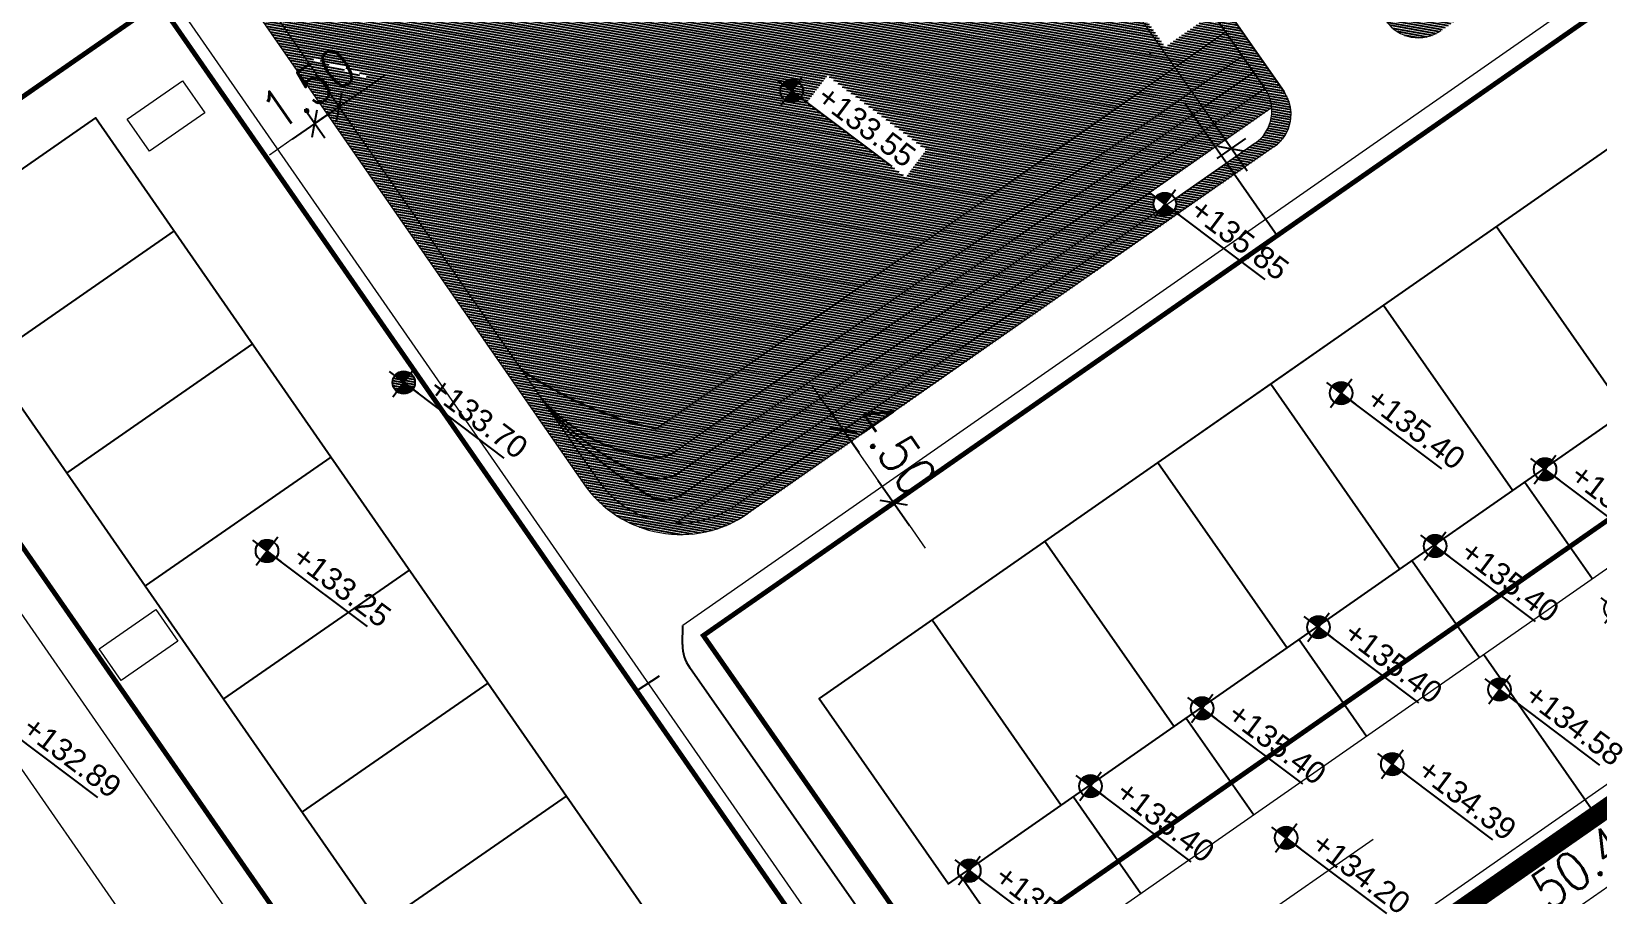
# Model space of a CAD drawing. Header units: inches. Extents: x 2 to 806, y 2 to 666.
# Drawn here: x 310.8 to 390.5, y 149.5 to 193.5 of the extents above; entities that cross this region are included whole.
import ezdxf
from ezdxf.enums import TextEntityAlignment as Align

# ---------------------------------------------------------------- set-up
doc = ezdxf.new("R2010")
doc.units = ezdxf.units.IN
doc.header["$MEASUREMENT"] = 0
for name, pattern in [('( Hidden )', [0.375, 0.25, -0.125]), ('ACAD_ISO04W100', [30, 24, -3, 0, -3]), ('DASHED', [0.75, 0.5, -0.25]), ('DASHED2', [0.375, 0.25, -0.125])]:
    doc.linetypes.add(name, pattern=pattern)
for name, color, linetype in [('.', 7, 'Continuous'), ('ASPHALT', 4, 'Continuous'), ('City_road', 170, 'Continuous'), ('CL', 1, 'ACAD_ISO04W100'), ('comments', 1, 'Continuous'), ('Dimensions', 7, 'Continuous'), ('ELV2', 4, 'Continuous'), ('furniture', 8, 'Continuous'), ('pathway levels', 250, 'Continuous'), ('PAVEMENT', 2, 'Continuous'), ('sec line', 252, 'ACAD_ISO04W100'), ('set pack', 253, 'DASHED2'), ('V-NODE-TEXT', 11, 'Continuous'), ('Water Surface Level', 10, 'Continuous')]:
    doc.layers.add(name, color=color, linetype=linetype)
doc.styles.add('AUC-2-5', font='romans.shx', dxfattribs={"width": 0.85})
doc.styles.add('SDC-TEXT', font='arial.ttf')
doc.linetypes.add('FENCELINE2', pattern='A,0.25,-0.1,[132,ltypeshp.shx,S=0.1,R=0,X=-0.1,Y=0],-0.1,1', length=1.45)
doc.dimstyles.new('AUC-750-N mtr', dxfattribs={"dimscale": 0.5625, "dimtxt": 3.5, "dimasz": 2.5, "dimexe": 2.5, "dimexo": 2, "dimgap": 1.2, "dimtad": 1, "dimzin": 1, "dimdsep": 46, "dimtxsty": 'AUC-2-5', "dimblk": 'AUC-DIMTICK', "dimcen": 1, "dimse1": 1, "dimse2": 1, "dimclrd": 1, "dimclre": 1, "dimclrt": 2, "dimadec": 0, "dimazin": 0, "dimtfac": 1, "dimtix": 1, "dimtmove": 2, "dimatfit": 3, "dimfxl": 1, "dimlwd": 0, "dimlwe": -1, "dimarcsym": 0})
pattern_1 = [(349.850078208, (-1019091.39202, 51543.46572), (0.022028057086, 0.123043751166), [])]

# ---------------------------------------------------------------- blocks, each defined once
blk = doc.blocks.new('AUC-DIMTICK')
at = {"color": 1}
for p, q in [((0, 0.63), (0, -0.63)), ((1, 0), (-1, 0)), ((-0.356, -0.356), (0.356, 0.356))]:
    blk.add_line(p, q, dxfattribs=at)
blk = doc.blocks.new('*D494')
at = {"layer": 'Defpoints', "color": 0, "linetype": 'ByBlock', "transparency": 16777216}
for p in [(359.762, 211.68), (375.051, 189.723), (371.892, 187.524)]:
    blk.add_point(p, dxfattribs=at)
at = {"layer": 'Dimensions', "color": 1, "linetype": 'ByBlock', "lineweight": 0, "transparency": 16777216}
blk.add_line((357.407, 208.326), (371.089, 188.678), dxfattribs=at)
at = {"layer": 'Dimensions', "color": 1, "linetype": 'ByBlock', "lineweight": 0, "transparency": 16777216, "xscale": 1.40625, "yscale": 1.40625, "zscale": 1.40625}
for p, rotation in [((356.603, 209.48), 124.8510630051646), ((371.892, 187.524), 304.8510630051646)]:
    blk.add_blockref('AUC-DIMTICK', p, dxfattribs=dict(at, rotation=rotation))
at = {"layer": 'Dimensions', "color": 2, "linetype": 'ByBlock', "transparency": 16777216, "insert": (365.61, 199.45), "char_height": 1.9688, "attachment_point": 5, "rotation": 304.85106, "style": 'AUC-2-5'}
blk.add_mtext('26.76', dxfattribs=at)
blk = doc.blocks.new('*D495')
at = {"layer": 'Defpoints', "color": 0, "linetype": 'ByBlock', "transparency": 16777216}
for p in [(352.144, 173.184), (352.145, 173.185), (354.718, 169.493)]:
    blk.add_point(p, dxfattribs=at)
at = {"layer": 'furniture', "color": 1, "linetype": 'ByBlock', "lineweight": 0, "transparency": 16777216}
for p, q in [((351.341, 174.339), (350.538, 175.493)), ((354.716, 169.492), (352.145, 173.185)), ((355.52, 168.338), (356.323, 167.184))]:
    blk.add_line(p, q, dxfattribs=at)
at = {"layer": 'furniture', "color": 1, "linetype": 'ByBlock', "lineweight": 0, "transparency": 16777216, "xscale": 1.40625, "yscale": 1.40625, "zscale": 1.40625}
for p, rotation in [((352.145, 173.185), 304.8500782090405), ((354.716, 169.492), 124.8500782090405)]:
    blk.add_blockref('AUC-DIMTICK', p, dxfattribs=dict(at, rotation=rotation))
at = {"layer": 'furniture', "color": 2, "linetype": 'ByBlock', "transparency": 16777216, "insert": (354.792, 172.287), "char_height": 1.9688, "attachment_point": 5, "rotation": 304.85008, "style": 'AUC-2-5'}
blk.add_mtext('4.50', dxfattribs=at)
blk = doc.blocks.new('*U263')
for points in [[(0, 1.02, 0.414214), (-1.02, 0), (0, 0)], [(0, -1.02, 0.414214), (1.02, 0), (0, 0)]]:
    blk.add_hatch(color=256).paths.add_polyline_path(points)
for p, q in [((0, -1.62), (0, 1.62)), ((1.62, 0), (-1.62, 0)), ((0, 0), (1.62, 0)), ((11.38, 0), (1.62, 0))]:
    blk.add_line(p, q)
blk.add_circle((0, 0), 1.02)
at = {"style": 'SDC-TEXT'}
blk.add_attdef('LEVEL', text='', height=2, dxfattribs=at).set_placement((2.24, 2.53), align=Align.TOP_LEFT)
blk.add_attdef('T.O.C.', (2.24, -2.56), '', height=2, dxfattribs=at)
blk = doc.blocks.new('*U259')
for points in [[(0, 1.02, 0.414214), (-1.02, 0), (0, 0)], [(0, -1.02, 0.414214), (1.02, 0), (0, 0)]]:
    blk.add_hatch(color=256).paths.add_polyline_path(points)
for p, q in [((0, -1.62), (0, 1.62)), ((1.62, 0), (-1.62, 0)), ((0, 0), (1.62, 0)), ((11.38, 0), (1.62, 0))]:
    blk.add_line(p, q)
blk.add_circle((0, 0), 1.02)
at = {"style": 'SDC-TEXT'}
blk.add_attdef('LEVEL', text='', height=2, dxfattribs=at).set_placement((2.24, 2.53), align=Align.TOP_LEFT)
blk.add_attdef('T.O.C.', (2.24, -2.56), '', height=2, dxfattribs=at)
blk = doc.blocks.new('*U261')
for points in [[(0, 1.02, 0.414214), (-1.02, 0), (0, 0)], [(0, -1.02, 0.414214), (1.02, 0), (0, 0)]]:
    blk.add_hatch(color=256).paths.add_polyline_path(points)
for p, q in [((0, -1.62), (0, 1.62)), ((1.62, 0), (-1.62, 0)), ((0, 0), (1.62, 0)), ((11.38, 0), (1.62, 0))]:
    blk.add_line(p, q)
blk.add_circle((0, 0), 1.02)
at = {"style": 'SDC-TEXT'}
blk.add_attdef('LEVEL', text='', height=2, dxfattribs=at).set_placement((2.24, 2.53), align=Align.TOP_LEFT)
blk.add_attdef('T.O.C.', (2.24, -2.56), '', height=2, dxfattribs=at)
blk = doc.blocks.new('*U105')
for points in [[(0, 1.02, 0.414214), (-1.02, 0), (0, 0)], [(0, -1.02, 0.414214), (1.02, 0), (0, 0)]]:
    blk.add_hatch(color=256).paths.add_polyline_path(points)
for p, q in [((0, -1.62), (0, 1.62)), ((1.62, 0), (-1.62, 0)), ((0, 0), (1.62, 0)), ((11.38, 0), (1.62, 0))]:
    blk.add_line(p, q)
blk.add_circle((0, 0), 1.02)
at = {"style": 'SDC-TEXT'}
blk.add_attdef('LEVEL', text='', height=2, dxfattribs=at).set_placement((2.24, 2.53), align=Align.TOP_LEFT)
blk.add_attdef('T.O.C.', (2.24, -2.56), '', height=2, dxfattribs=at)
blk = doc.blocks.new('*U207')
for points in [[(0, 1.02, 0.414214), (-1.02, 0), (0, 0)], [(0, -1.02, 0.414214), (1.02, 0), (0, 0)]]:
    blk.add_hatch(color=256).paths.add_polyline_path(points)
for p, q in [((0, -1.62), (0, 1.62)), ((1.62, 0), (-1.62, 0)), ((0, 0), (1.62, 0)), ((11.38, 0), (1.62, 0))]:
    blk.add_line(p, q)
blk.add_circle((0, 0), 1.02)
at = {"style": 'SDC-TEXT'}
blk.add_attdef('LEVEL', text='', height=2, dxfattribs=at).set_placement((2.24, 2.53), align=Align.TOP_LEFT)
blk.add_attdef('T.O.C.', (2.24, -2.56), '', height=2, dxfattribs=at)
blk = doc.blocks.new('*U208')
for points in [[(0, 1.02, 0.414214), (-1.02, 0), (0, 0)], [(0, -1.02, 0.414214), (1.02, 0), (0, 0)]]:
    blk.add_hatch(color=256).paths.add_polyline_path(points)
for p, q in [((0, -1.62), (0, 1.62)), ((1.62, 0), (-1.62, 0)), ((0, 0), (1.62, 0)), ((11.38, 0), (1.62, 0))]:
    blk.add_line(p, q)
blk.add_circle((0, 0), 1.02)
at = {"style": 'SDC-TEXT'}
blk.add_attdef('LEVEL', text='', height=2, dxfattribs=at).set_placement((2.24, 2.53), align=Align.TOP_LEFT)
blk.add_attdef('T.O.C.', (2.24, -2.56), '', height=2, dxfattribs=at)
blk = doc.blocks.new('*D489')
at = {"layer": 'Defpoints', "color": 0, "linetype": 'ByBlock', "transparency": 16777216}
for p in [(326.114, 190.185), (324.881, 189.33), (326.484, 189.651)]:
    blk.add_point(p, dxfattribs=at)
at = {"layer": 'furniture', "color": 1, "linetype": 'ByBlock', "lineweight": 0, "transparency": 16777216}
for p, q in [((327.64, 190.453), (328.795, 191.254)), ((325.252, 188.796), (326.484, 189.651)), ((324.096, 187.995), (322.941, 187.193))]:
    blk.add_line(p, q, dxfattribs=at)
at = {"layer": 'furniture', "color": 1, "linetype": 'ByBlock', "lineweight": 0, "transparency": 16777216, "xscale": 1.40625, "yscale": 1.40625, "zscale": 1.40625}
for p, rotation in [((326.484, 189.651), 214.7497497821138), ((325.252, 188.796), 34.74974978211375)]:
    blk.add_blockref('AUC-DIMTICK', p, dxfattribs=dict(at, rotation=rotation))
at = {"layer": 'furniture', "color": 2, "linetype": 'ByBlock', "transparency": 16777216, "insert": (324.922, 190.587), "char_height": 1.9688, "attachment_point": 5, "rotation": 34.74975, "style": 'AUC-2-5'}
blk.add_mtext('1.50', dxfattribs=at)
blk = doc.blocks.new('*U124')
for points in [[(0, 1.02, 0.414214), (-1.02, 0), (0, 0)], [(0, -1.02, 0.414214), (1.02, 0), (0, 0)]]:
    blk.add_hatch(color=256).paths.add_polyline_path(points)
for p, q in [((0, -1.62), (0, 1.62)), ((1.62, 0), (-1.62, 0)), ((0, 0), (1.62, 0)), ((11.38, 0), (1.62, 0))]:
    blk.add_line(p, q)
blk.add_circle((0, 0), 1.02)
at = {"style": 'SDC-TEXT'}
blk.add_attdef('LEVEL', text='', height=2, dxfattribs=at).set_placement((2.24, 2.53), align=Align.TOP_LEFT)
blk.add_attdef('T.O.C.', (2.24, -2.56), '', height=2, dxfattribs=at)
blk = doc.blocks.new('*U125')
for points in [[(0, 1.02, 0.414214), (-1.02, 0), (0, 0)], [(0, -1.02, 0.414214), (1.02, 0), (0, 0)]]:
    blk.add_hatch(color=256).paths.add_polyline_path(points)
for p, q in [((0, -1.62), (0, 1.62)), ((1.62, 0), (-1.62, 0)), ((0, 0), (1.62, 0)), ((11.38, 0), (1.62, 0))]:
    blk.add_line(p, q)
blk.add_circle((0, 0), 1.02)
at = {"style": 'SDC-TEXT'}
blk.add_attdef('LEVEL', text='', height=2, dxfattribs=at).set_placement((2.24, 2.53), align=Align.TOP_LEFT)
blk.add_attdef('T.O.C.', (2.24, -2.56), '', height=2, dxfattribs=at)
blk = doc.blocks.new('*U126')
for points in [[(0, 1.02, 0.414214), (-1.02, 0), (0, 0)], [(0, -1.02, 0.414214), (1.02, 0), (0, 0)]]:
    blk.add_hatch(color=256).paths.add_polyline_path(points)
for p, q in [((0, -1.62), (0, 1.62)), ((1.62, 0), (-1.62, 0)), ((0, 0), (1.62, 0)), ((11.38, 0), (1.62, 0))]:
    blk.add_line(p, q)
blk.add_circle((0, 0), 1.02)
at = {"style": 'SDC-TEXT'}
blk.add_attdef('LEVEL', text='', height=2, dxfattribs=at).set_placement((2.24, 2.53), align=Align.TOP_LEFT)
blk.add_attdef('T.O.C.', (2.24, -2.56), '', height=2, dxfattribs=at)
blk = doc.blocks.new('*U127')
for points in [[(0, 1.02, 0.414214), (-1.02, 0), (0, 0)], [(0, -1.02, 0.414214), (1.02, 0), (0, 0)]]:
    blk.add_hatch(color=256).paths.add_polyline_path(points)
for p, q in [((0, -1.62), (0, 1.62)), ((1.62, 0), (-1.62, 0)), ((0, 0), (1.62, 0)), ((11.38, 0), (1.62, 0))]:
    blk.add_line(p, q)
blk.add_circle((0, 0), 1.02)
at = {"style": 'SDC-TEXT'}
blk.add_attdef('LEVEL', text='', height=2, dxfattribs=at).set_placement((2.24, 2.53), align=Align.TOP_LEFT)
blk.add_attdef('T.O.C.', (2.24, -2.56), '', height=2, dxfattribs=at)
blk = doc.blocks.new('*D477')
at = {"layer": 'Defpoints', "color": 0, "linetype": 'ByBlock', "transparency": 16777216}
for p in [(406.741, 171.628), (365.381, 142.828), (370.42, 135.59)]:
    blk.add_point(p, dxfattribs=at)
at = {"layer": 'furniture', "color": 1, "linetype": 'ByBlock', "lineweight": 0, "transparency": 16777216}
blk.add_line((410.627, 163.587), (371.574, 136.394), dxfattribs=at)
at = {"layer": 'furniture', "color": 1, "linetype": 'ByBlock', "lineweight": 0, "transparency": 16777216, "xscale": 1.40625, "yscale": 1.40625, "zscale": 1.40625}
for p, rotation in [((411.781, 164.39), 34.85007820784165), ((370.42, 135.59), 214.8500782078417)]:
    blk.add_blockref('AUC-DIMTICK', p, dxfattribs=dict(at, rotation=rotation))
at = {"layer": 'furniture', "color": 2, "linetype": 'ByBlock', "transparency": 16777216, "insert": (390.152, 151.352), "char_height": 1.9688, "attachment_point": 5, "rotation": 34.85008, "style": 'AUC-2-5'}
blk.add_mtext('50.40', dxfattribs=at)
blk = doc.blocks.new('*U120')
for points in [[(0, 1.02, 0.414214), (-1.02, 0), (0, 0)], [(0, -1.02, 0.414214), (1.02, 0), (0, 0)]]:
    blk.add_hatch(color=256).paths.add_polyline_path(points)
for p, q in [((0, -1.62), (0, 1.62)), ((1.62, 0), (-1.62, 0)), ((0, 0), (1.62, 0)), ((11.38, 0), (1.62, 0))]:
    blk.add_line(p, q)
blk.add_circle((0, 0), 1.02)
at = {"style": 'SDC-TEXT'}
blk.add_attdef('LEVEL', text='', height=2, dxfattribs=at).set_placement((2.24, 2.53), align=Align.TOP_LEFT)
blk.add_attdef('T.O.C.', (2.24, -2.56), '', height=2, dxfattribs=at)
blk = doc.blocks.new('*U412')
for points in [[(0, 1.02, 0.414214), (-1.02, 0), (0, 0)], [(0, -1.02, 0.414214), (1.02, 0), (0, 0)]]:
    blk.add_hatch(color=256).paths.add_polyline_path(points)
for p, q in [((0, -1.62), (0, 1.62)), ((1.62, 0), (-1.62, 0)), ((0, 0), (1.62, 0)), ((11.38, 0), (1.62, 0))]:
    blk.add_line(p, q)
blk.add_circle((0, 0), 1.02)
at = {"style": 'SDC-TEXT'}
blk.add_attdef('LEVEL', text='', height=2, dxfattribs=at).set_placement((2.24, 2.53), align=Align.TOP_LEFT)
blk.add_attdef('T.O.C.', (2.24, -2.56), '', height=2, dxfattribs=at)
blk = doc.blocks.new('*U413')
for points in [[(0, 1.02, 0.414214), (-1.02, 0), (0, 0)], [(0, -1.02, 0.414214), (1.02, 0), (0, 0)]]:
    blk.add_hatch(color=256).paths.add_polyline_path(points)
for p, q in [((0, -1.62), (0, 1.62)), ((1.62, 0), (-1.62, 0)), ((0, 0), (1.62, 0)), ((11.38, 0), (1.62, 0))]:
    blk.add_line(p, q)
blk.add_circle((0, 0), 1.02)
at = {"style": 'SDC-TEXT'}
blk.add_attdef('LEVEL', text='', height=2, dxfattribs=at).set_placement((2.24, 2.53), align=Align.TOP_LEFT)
blk.add_attdef('T.O.C.', (2.24, -2.56), '', height=2, dxfattribs=at)
blk = doc.blocks.new('*U414')
for points in [[(0, 1.02, 0.414214), (-1.02, 0), (0, 0)], [(0, -1.02, 0.414214), (1.02, 0), (0, 0)]]:
    blk.add_hatch(color=256).paths.add_polyline_path(points)
for p, q in [((0, -1.62), (0, 1.62)), ((1.62, 0), (-1.62, 0)), ((0, 0), (1.62, 0)), ((11.38, 0), (1.62, 0))]:
    blk.add_line(p, q)
blk.add_circle((0, 0), 1.02)
at = {"style": 'SDC-TEXT'}
blk.add_attdef('LEVEL', text='', height=2, dxfattribs=at).set_placement((2.24, 2.53), align=Align.TOP_LEFT)
blk.add_attdef('T.O.C.', (2.24, -2.56), '', height=2, dxfattribs=at)
blk = doc.blocks.new('*U415')
for points in [[(0, 1.02, 0.414214), (-1.02, 0), (0, 0)], [(0, -1.02, 0.414214), (1.02, 0), (0, 0)]]:
    blk.add_hatch(color=256).paths.add_polyline_path(points)
for p, q in [((0, -1.62), (0, 1.62)), ((1.62, 0), (-1.62, 0)), ((0, 0), (1.62, 0)), ((11.38, 0), (1.62, 0))]:
    blk.add_line(p, q)
blk.add_circle((0, 0), 1.02)
at = {"style": 'SDC-TEXT'}
blk.add_attdef('LEVEL', text='', height=2, dxfattribs=at).set_placement((2.24, 2.53), align=Align.TOP_LEFT)
blk.add_attdef('T.O.C.', (2.24, -2.56), '', height=2, dxfattribs=at)
blk = doc.blocks.new('*U416')
for points in [[(0, 1.02, 0.414214), (-1.02, 0), (0, 0)], [(0, -1.02, 0.414214), (1.02, 0), (0, 0)]]:
    blk.add_hatch(color=256).paths.add_polyline_path(points)
for p, q in [((0, -1.62), (0, 1.62)), ((1.62, 0), (-1.62, 0)), ((0, 0), (1.62, 0)), ((11.38, 0), (1.62, 0))]:
    blk.add_line(p, q)
blk.add_circle((0, 0), 1.02)
at = {"style": 'SDC-TEXT'}
blk.add_attdef('LEVEL', text='', height=2, dxfattribs=at).set_placement((2.24, 2.53), align=Align.TOP_LEFT)
blk.add_attdef('T.O.C.', (2.24, -2.56), '', height=2, dxfattribs=at)

msp = doc.modelspace()

# ---------------------------------------------------------------- hatches: boundary and pattern name
at = {"layer": '.', "linetype": 'ByBlock', "true_color": 0x136734, "transparency": 33554633}
h = msp.add_hatch(dxfattribs=at)
h.set_pattern_fill('ANSI31', color=116, angle=-55.14992)
h.set_pattern_definition(pattern_1)
h.paths.add_polyline_path([(263.375, 286.7), (263.063, 294.597, 0.359882), (261.362, 296.496), (242.44, 299.346, 0.475052), (240.145, 297.261), (240.807, 284.94, 0.43336), (243.041, 283.061, -0.005145), (248.601, 283.665, -0.059499), (248.703, 283.756, -0.326149), (249.382, 283.741, -0.01116), (261.478, 284.623, 0.410927)])
h.paths.add_polyline_path([(260.747, 285.289, 0.014382), (243.669, 283.967, -0.429706), (241.459, 285.849), (240.89, 296.441, -0.475052), (243.185, 298.526), (260.686, 295.89, -0.359882), (262.386, 293.991), (262.648, 287.366, -0.411578)], flags=16)
h.paths.add_polyline_path([(249.897, 294.481, -0.043954), (249.819, 294.416, -1), (249.161, 295.362, -0.852648), (249.95, 294.543), (250.066, 294.456)], flags=0)
h.paths.add_polyline_path([(235.258, 284.084), (234.539, 298.911, 0.357349), (232.839, 300.792), (208.407, 304.472, 0.400744), (206.147, 302.883), (201.325, 278.559, 0.549309), (203.768, 276.228, -0.025537), (233.541, 282.007, 0.387473)])
h.paths.add_polyline_path([(232.815, 282.61, 0.024085), (204.661, 277.169, -0.548195), (202.225, 279.501), (206.704, 302.092, -0.400744), (208.964, 303.68), (232.168, 300.185, -0.357349), (233.867, 298.305), (234.528, 284.687, -0.386861)], flags=16)
h.paths.add_polyline_path([(216.32, 290.223, -1), (215.662, 291.168, -1)], flags=0)
h.paths.add_polyline_path([(190.541, 276.048), (181.25, 289.44, -0.02986), (180.58, 290.541, 0.031271), (180.675, 289.041), (190.907, 274.293, 0.662097), (194.512, 275.044), (200.111, 303.289, 0.414214), (198.538, 305.639), (191.884, 306.959, 0.01271), (191.783, 306.976, 0.655962), (180.675, 289.041, -0.179795), (179.397, 296.857, -0.422389), (191.682, 306.283, -0.01271), (191.747, 306.272), (197.715, 305.089, -0.414214), (199.288, 302.738), (194.146, 276.8, -0.662097)])
h.paths.add_polyline_path([(367.809, 211.193), (379.765, 194.026, 0.414352), (382.55, 193.528), (391.27, 199.607), (390.87, 200.181), (382.724, 194.503, -0.414352), (379.939, 195), (368.998, 210.711, -0.541229), (370.252, 213.816, 0.069063), (417.362, 230.094, -0.373736), (419.907, 229.458), (423.008, 225.028, -0.414783), (422.513, 222.241), (395.792, 203.612), (396.192, 203.038), (423.489, 222.068, 0.414783), (423.983, 224.855), (420.131, 230.358, 0.374686), (417.58, 230.991, -0.071377), (369.075, 214.3, 0.543066)])
h.paths.add_polyline_path([(216.763, 290.104), (221.797, 286.317), (222.834, 287.694), (217.8, 291.482)], flags=8)
edge = h.paths.add_edge_path(flags=17)
edge.add_line((400.253, 208.792), (395.864, 212.094))
edge = h.paths.add_edge_path(flags=17)
edge.add_arc((395.135, 212.643), 0.576, -55.14992, 304.85008)
edge = h.paths.add_edge_path(flags=17)
edge.add_line((395.864, 212.094), (394.406, 213.191))
edge = h.paths.add_edge_path(flags=17)
edge.add_line((395.135, 212.643), (395.864, 212.094))
edge = h.paths.add_edge_path(flags=17)
edge.add_line((394.587, 211.914), (395.684, 213.372))
h.paths.add_polyline_path([(395.908, 212.052), (400.941, 208.264), (401.978, 209.642), (396.945, 213.429)], flags=25)
h.paths.add_polyline_path([(399.422, 214.163), (402.902, 209.172), (405.325, 210.861), (401.845, 215.852)], flags=25)
h = msp.add_hatch(dxfattribs=at)
h.set_pattern_fill('ANSI31', color=116, angle=-55.14992)
h.set_pattern_definition(pattern_1)
h.paths.add_polyline_path([(338.945, 170.461, 0.414887), (347.306, 168.959), (369.174, 184.203), (368.969, 184.358, -0.461104), (368.095, 184.304), (346.659, 169.361, -0.414887), (339.692, 170.613), (313.518, 208.343, -0.643324), (315.379, 211.471, 0.058343), (357.541, 211.774, -0.278436), (359.429, 210.932), (373.602, 190.581, -0.414072), (373.105, 187.797), (369.028, 184.954, -0.112793), (369.085, 184.704, -0.162681), (368.969, 184.358), (369.174, 184.203), (374.079, 187.623, 0.414072), (374.577, 190.406), (359.762, 211.68, 0.279005), (357.869, 212.521, -0.065958), (310.433, 212.789), (308.201, 216.006, -0.174618), (307.852, 217.316), (309.822, 240.445, 0.022944), (288.857, 242.663)])
h.paths.add_polyline_path([(304, 222.062), (293.241, 237.571, -0.635487), (295.059, 240.703, -0.013303), (307.128, 239.325, -0.398094), (308.841, 237.175), (307.636, 223.032, -0.702686)], flags=16)
h.paths.add_polyline_path([(351.842, 173.94), (355.319, 168.946), (357.743, 170.634), (354.266, 175.627)], flags=25)
h.paths.add_polyline_path([(323.362, 187.708), (328.165, 191.04), (326.482, 193.466), (321.679, 190.134)], flags=25)
at = {"layer": '.', "linetype": 'ByBlock', "true_color": 0x105689, "transparency": 33554633}
h = msp.add_hatch(dxfattribs=at)
h.set_pattern_fill('ANSI31', color=146, angle=-55.14992)
h.set_pattern_definition(pattern_1)
edge = h.paths.add_edge_path(flags=16)
edge.add_arc((349.52, 190.462), 0.576, -55.14992, 304.85008)
h.paths.add_polyline_path([(364.261, 198.804), (368.512, 192.699), (370.935, 194.386), (366.684, 200.491)], flags=16)
h.paths.add_polyline_path([(350.292, 189.871), (355.326, 186.083), (356.363, 187.461), (351.329, 191.248)], flags=16)
h.paths.add_polyline_path([(328.165, 191.04), (327.303, 191.507), (324.697, 192.228)], flags=16)
edge = h.paths.add_edge_path()
edge.add_line((371.602, 193.453), (363.021, 205.774))
edge.add_line((363.021, 205.774), (361.824, 205.448))
edge.add_line((361.824, 205.448), (361.651, 202.231))
edge.add_arc((334.935, 400.515), 200.076, 265.29775, 277.67358, ccw=False)
edge.add_line((318.534, 201.112), (335.782, 176.249))
edge.add_arc((347.472, 193.704), 21.008, 236.18829, 256.69104)
edge.add_line((342.636, 173.26), (371.602, 193.453))
at = {"layer": '.', "linetype": 'ByBlock', "transparency": 33554633}
h = msp.add_hatch(dxfattribs=at)
h.set_pattern_fill('ANSI31', color=34, angle=305)
h.set_pattern_definition([(350, (-629187.57834, -806904.25982), (0.021706022208, 0.123100969127), [])])
h.paths.add_polyline_path([(342.636, 173.26, -0.0897), (335.782, 176.249), (336.716, 174.901, 0.178594), (342.053, 171.858, 0.216265), (343.678, 172.159), (372.459, 192.223), (371.602, 193.453)])
h.paths.add_polyline_path([(351.842, 173.94), (355.319, 168.946), (357.743, 170.634), (354.266, 175.627)], flags=24)
edge = h.paths.add_edge_path(flags=17)
edge.add_line((354.637, 186.611), (350.249, 189.913))
edge = h.paths.add_edge_path(flags=17)
edge.add_line((350.249, 189.913), (348.791, 191.01))
edge = h.paths.add_edge_path(flags=17)
edge.add_line((349.52, 190.462), (350.249, 189.913))
edge = h.paths.add_edge_path(flags=17)
edge.add_line((348.971, 189.733), (350.068, 191.191))
h.paths.add_polyline_path([(350.292, 189.871), (355.326, 186.083), (356.363, 187.461), (351.329, 191.248)], flags=25)
h.paths.add_polyline_path([(330.552, 175.031), (335.585, 171.243), (336.622, 172.621), (331.588, 176.409)], flags=9)
h = msp.add_hatch(dxfattribs=at)
h.set_pattern_fill('ANSI31', color=34, angle=-55.14992)
h.set_pattern_definition(pattern_1)
h.paths.add_polyline_path([(343.678, 172.159, -0.216265), (342.053, 171.858, -0.178594), (336.716, 174.901), (336.821, 174.751, 0.133516), (342.299, 170.772, 0.210696), (343.883, 171.082), (373.03, 191.402), (372.459, 192.223)])
h.paths.add_polyline_path([(351.842, 173.94), (355.319, 168.946), (357.743, 170.634), (354.266, 175.627)], flags=24)
h = msp.add_hatch(dxfattribs=at)
h.set_pattern_fill('ANSI31', color=34, angle=-55.14992)
h.set_pattern_definition(pattern_1)
h.paths.add_polyline_path([(373.602, 190.581), (373.03, 191.402), (343.883, 171.082, -0.210696), (342.299, 170.772, -0.133516), (336.821, 174.751), (337.019, 174.466, 0.097908), (342.553, 169.695, 0.205539), (344.098, 170.013)])
h.paths.add_polyline_path([(351.842, 173.94), (355.319, 168.946), (357.743, 170.634), (354.266, 175.627)], flags=24)
h = msp.add_hatch(dxfattribs=at)
h.set_pattern_fill('ANSI31', color=34, angle=-55.14992)
h.set_pattern_definition(pattern_1)
h.paths.add_polyline_path([(373.954, 189.608, 0.131652), (373.602, 190.581), (344.098, 170.013, -0.205539), (342.553, 169.695, -0.097908), (337.019, 174.466), (339.692, 170.613, 0.236675), (343.626, 168.466)])
h.paths.add_polyline_path([(351.842, 173.94), (355.319, 168.946), (357.743, 170.634), (354.266, 175.627)], flags=24)
h = msp.add_hatch(dxfattribs=at)
h.set_pattern_fill('ANSI31', color=34, angle=-55.14992)
h.set_pattern_definition(pattern_1)
edge = h.paths.add_edge_path(flags=17)
edge.add_arc((349.52, 190.462), 0.576, 0, 360)
h = msp.add_hatch(dxfattribs=at)
h.set_pattern_fill('ANSI31', color=34, angle=-55.14992)
h.set_pattern_definition(pattern_1)
h.paths.add_polyline_path([(343.626, 168.466, 0.162278), (346.659, 169.361), (368.095, 184.304, -0.194478), (367.933, 184.704, -0.162681), (368.049, 185.051), (367.745, 185.279)])
h.paths.add_polyline_path([(351.842, 173.94), (355.319, 168.946), (357.743, 170.634), (354.266, 175.627)], flags=24)
h = msp.add_hatch(dxfattribs=at)
h.set_pattern_fill('ANSI31', color=34, angle=-55.14992)
h.set_pattern_definition(pattern_1)
edge = h.paths.add_edge_path()
edge.add_arc((329.779, 175.622), 0.576, 0, 360)

# ---------------------------------------------------------------- linework, layer by layer
at = {"linetype": 'ByBlock', "lineweight": 0}
msp.add_line((509.122, 236.296), (268.103, 68.277), dxfattribs=at)
at = {"layer": 'ASPHALT', "lineweight": 0}
for p, q in [((499.666, 241.894), (342.939, 132.635)), ((295.465, 88.568), (506.221, 235.492)), ((263.789, 230.904), (330.397, 134.888))]:
    msp.add_line(p, q, dxfattribs=at)
at = {"layer": 'City_road', "lineweight": 0}
msp.add_line((509.122, 236.296), (275.486, 73.424), dxfattribs=at)
at = {"layer": 'CL', "lineweight": 0, "ltscale": 5}
for p, q in [((251.083, 241.325), (326.527, 132.571)), ((502.24, 238.203), (292.892, 92.26))]:
    msp.add_line(p, q, dxfattribs=at)
at = {"layer": 'comments', "color": 6, "linetype": 'ByBlock'}
for p, q in [((374.577, 190.406), (359.762, 211.68)), ((373.602, 190.581), (359.429, 210.932))]:
    msp.add_line(p, q, dxfattribs=at)
at = {"layer": 'comments', "color": 3, "linetype": 'ByBlock'}
for p, q in [((343.971, 162.278), (343.987, 163.243)), ((357.262, 142.62), (344.332, 161.098)), ((384.746, 161.78), (390.464, 153.577))]:
    msp.add_line(p, q, dxfattribs=at)
at = {"layer": 'comments', "color": 5, "linetype": 'ByBlock'}
msp.add_line((341.629, 159.925), (342.79, 160.687), dxfattribs=at)
at = {"layer": 'comments', "color": 6, "linetype": 'ByBlock'}
msp.add_lwpolyline([(588.492, 237.295), (510.786, 237.222), (277.947, 75.14), (129.763, 283.482), (124.064, 297.288), (124.072, 309.621), (131.269, 325.395), (377.067, 498.452), (416.657, 517.574)], dxfattribs=at)
at = {"layer": 'comments', "color": 3, "linetype": 'ByBlock'}
for points in [[(396.874, 191.568), (379.641, 179.554), (386.218, 170.12)], [(326.073, 171.823), (314.099, 189.084), (304.65, 182.529), (320.615, 159.515)], [(318.09, 183.33), (308.641, 176.775)], [(385.386, 183.559), (391.962, 174.125), (397.707, 178.129)], [(379.641, 179.554), (373.897, 175.549), (380.474, 166.116), (391.962, 174.125)], [(322.081, 177.577), (312.632, 171.022)], [(373.897, 175.549), (368.153, 171.545), (374.729, 162.111), (380.474, 166.116)], [(334.055, 160.316), (326.073, 171.823), (316.624, 165.268)], [(368.153, 171.545), (350.92, 159.531), (357.496, 150.097), (368.985, 158.106)], [(362.409, 167.54), (368.985, 158.106), (374.729, 162.111)], [(330.064, 166.07), (320.615, 159.515), (328.598, 148.008)], [(356.664, 163.536), (363.241, 154.102)], [(346.029, 143.056), (334.055, 160.316), (324.606, 153.761)], [(338.047, 154.563), (328.598, 148.008), (336.58, 136.501)]]:
    msp.add_lwpolyline(points, dxfattribs=at)
for centre, radius, start, end in [((351.851, 186.076), 18.837, 211.44689, 211.44689), ((347.472, 193.704), 21.008, 193.3111973545878, 193.3112045799348), ((347.472, 193.704), 21.008, 236.18829, 256.69104), ((343.509, 180.612), 8.874, 220.05251, 260.55634), ((346.878, 182.837), 12.904, 218.80067, 249.22035), ((351.851, 186.076), 18.837, 218.05261, 240.42018), ((345.97, 162.245), 2, 179.03783, 214.98164)]:
    msp.add_arc(centre, radius, start, end, dxfattribs=at)
at = {"layer": 'PAVEMENT', "lineweight": 0}
for p, q in [((495.802, 269.079), (343.987, 163.243)), ((284.946, 242.862), (354.251, 142.959)), ((288.857, 242.663), (338.945, 170.461)), ((265.432, 232.044), (332.04, 136.028)), ((464.859, 220.067), (341.795, 134.275)), ((313.518, 208.343), (339.692, 170.613)), ((371.602, 193.453), (342.636, 173.26)), ((372.459, 192.223), (343.678, 172.159)), ((373.034, 192.623), (373.033, 192.623)), ((373.03, 191.402), (343.883, 171.082)), ((373.606, 191.803), (373.605, 191.802)), ((373.602, 190.581), (344.098, 170.013)), ((374.178, 190.983), (374.176, 190.982)), ((374.749, 190.162), (374.748, 190.161)), ((373.954, 189.608), (343.626, 168.466)), ((373.105, 187.797), (346.659, 169.361)), ((374.079, 187.623), (347.306, 168.959))]:
    msp.add_line(p, q, dxfattribs=at)
at = {"layer": 'PAVEMENT', "linetype": 'FENCELINE2', "lineweight": 0, "ltscale": 70, "const_width": 0.125}
msp.add_lwpolyline([(616.534, 519.432), (512.15, 519.427), (501.15, 513.927), (485.678, 513.926, 0.414212), (478.678, 506.926), (465.678, 506.907, 0.409142), (458.8, 513.905, 0.025927), (445.386, 513.442, -0.064541), (439.735, 513.682), (429.633, 515.432, 0.087547), (420.809, 514.605, 0.085404), (379.355, 495.17), (139.972, 328.291, 0.413544), (132.229, 285.19), (277.947, 75.14), (509.122, 236.296), (657.544, 236.301)], format="xyb", dxfattribs=at)
at = {"layer": 'PAVEMENT', "lineweight": 0}
for centre, radius in [((343.8, 173.463), 5), ((343.875, 173.881), 6)]:
    msp.add_arc(centre, radius, 214.74975, 304.88152, dxfattribs=at)
at = {"layer": 'sec line'}
msp.add_line((352.302, 214.552), (374.231, 183.096), dxfattribs=at)
at = {"layer": 'sec line', "color": 6, "linetype": 'ByBlock'}
for p, q in [((386.836, 170.551), (390.267, 165.629)), ((381.091, 166.546), (384.522, 161.624)), ((375.347, 162.542), (378.778, 157.62)), ((369.602, 158.538), (373.034, 153.616)), ((363.858, 154.533), (367.289, 149.611)), ((358.113, 150.529), (361.545, 145.607))]:
    msp.add_line(p, q, dxfattribs=at)
at = {"layer": 'set pack', "color": 1, "linetype": 'DASHED', "lineweight": 0, "ltscale": 70}
for p, q in [((284.069, 242.898), (353.677, 142.558)), ((299.653, 182.714), (317.319, 194.969)), ((345.028, 162.738), (357.323, 145.1))]:
    msp.add_line(p, q, dxfattribs=at)
at = {"layer": 'set pack', "linetype": 'DASHED', "lineweight": 0, "ltscale": 70}
for p, q in [((396.874, 191.568), (350.92, 159.531)), ((304.65, 182.529), (314.099, 189.084)), ((314.099, 189.084), (346.029, 143.056)), ((308.641, 176.775), (318.09, 183.33)), ((385.386, 183.559), (391.962, 174.125)), ((304.65, 182.529), (336.58, 136.501)), ((403.451, 182.134), (357.496, 150.097)), ((379.641, 179.554), (386.218, 170.12)), ((312.632, 171.022), (322.081, 177.577)), ((373.897, 175.55), (380.473, 166.116)), ((316.624, 165.268), (326.073, 171.823)), ((368.153, 171.545), (374.729, 162.111)), ((362.408, 167.541), (368.985, 158.107)), ((320.615, 159.515), (330.064, 166.07)), ((356.664, 163.536), (363.24, 154.102)), ((324.606, 153.761), (334.055, 160.316)), ((350.92, 159.531), (357.496, 150.097)), ((328.598, 148.008), (338.047, 154.563))]:
    msp.add_line(p, q, dxfattribs=at)
at = {"layer": 'set pack', "color": 5, "linetype": '( Hidden )', "lineweight": 0, "ltscale": 250, "const_width": 1}
msp.add_lwpolyline([(677.534, 535.434), (456.038, 535.425, 0.153033), (370.462, 508.476), (95.635, 316.887), (268.103, 68.277), (509.122, 236.296), (677.544, 236.302)], format="xyb", close=True, dxfattribs=at)
at = {"layer": 'set pack', "color": 5, "linetype": '( Hidden )', "lineweight": 0, "ltscale": 0.5, "const_width": 1}
msp.add_lwpolyline([(677.534, 535.434), (456.038, 535.425, 0.153033), (370.462, 508.476), (95.635, 316.887), (268.103, 68.277), (509.122, 236.296), (677.544, 236.302)], format="xyb", close=True, dxfattribs=at)
at = {"layer": 'set pack', "color": 1, "linetype": 'ByBlock', "lineweight": 0, "const_width": 0.25}
for points in [[(299.653, 182.714), (317.319, 194.969), (284.069, 242.898), (271.058, 243.032, 0.599196), (265.432, 232.044), (332.04, 136.028)], [(332.04, 136.028, 0.414887), (341.795, 134.275), (353.677, 142.558), (317.319, 194.969)]]:
    msp.add_lwpolyline(points, format="xyb", dxfattribs=at)
msp.add_lwpolyline([(395.904, 198.205), (345.028, 162.738), (357.323, 145.1), (408.199, 180.568)], close=True, dxfattribs=at)
at = {"layer": 'set pack', "linetype": 'ByBlock', "lineweight": 0}
for points in [[(316.835, 187.396), (315.713, 189.014), (318.529, 190.967), (319.651, 189.349)], [(317.157, 164.067), (318.279, 162.449), (315.398, 160.451), (314.276, 162.068)]]:
    msp.add_lwpolyline(points, close=True, dxfattribs=at)
at = {"layer": 'V-NODE-TEXT', "linetype": 'ByBlock', "lineweight": 0}
for centre, start, end in [((381.406, 195.169), 214.85435, 304.88152), ((371.961, 189.438), 304.88152, 34.85386), ((372.935, 189.263), 304.88152, 34.85386)]:
    msp.add_arc(centre, 2, start, end, dxfattribs=at)
at = {"layer": 'V-NODE-TEXT', "linetype": 'ByBlock'}
for centre, start in [((342.534, 173.799), 256.06931), ((342.739, 172.723), 257.28953), ((342.954, 171.654), 258.42235)]:
    msp.add_arc(centre, 2, start, 304.88152, dxfattribs=at)

# ---------------------------------------------------------------- block references
at = {"layer": 'ELV2', "color": 252}
ref = msp.add_blockref('*U261', (377.485, 175.069), dxfattribs=dict(at, xscale=0.5625047716006252, yscale=0.5625047716006252, zscale=0.5625047716006252, rotation=323.0401138320281))
ref.add_attrib('LEVEL', '+135.40', dxfattribs={"layer": '0', "height": 1.125, "rotation": 323.04011, "style": 'SDC-TEXT'}).set_placement((379.348, 175.449), align=Align.TOP_LEFT)
ref = msp.add_blockref('*U120', (387.859, 171.196), dxfattribs=dict(at, xscale=0.5625047716006252, yscale=0.5625047716006252, zscale=0.5625047716006252, rotation=323.0401138320281))
ref.add_attrib('LEVEL', '+135.40', dxfattribs={"layer": '0', "height": 1.125, "rotation": 323.04011, "style": 'SDC-TEXT'}).set_placement((389.722, 171.577), align=Align.TOP_LEFT)
ref = msp.add_blockref('*U259', (322.822, 167.041), dxfattribs=dict(at, xscale=0.5625047716006252, yscale=0.5625047716006252, zscale=0.5625047716006252, rotation=323.0401138320281))
ref.add_attrib('LEVEL', '+133.25', dxfattribs={"layer": '0', "height": 1.125, "rotation": 323.04011, "style": 'SDC-TEXT'}).set_placement((324.685, 167.422), align=Align.TOP_LEFT)
ref = msp.add_blockref('*U412', (382.262, 167.295), dxfattribs=dict(at, xscale=0.5625047716006252, yscale=0.5625047716006252, zscale=0.5625047716006252, rotation=323.0401138320281))
ref.add_attrib('LEVEL', '+135.40', dxfattribs={"layer": '0', "height": 1.125, "rotation": 323.04011, "style": 'SDC-TEXT'}).set_placement((384.126, 167.675), align=Align.TOP_LEFT)
ref = msp.add_blockref('*U124', (391.442, 164.103), dxfattribs=dict(at, xscale=0.5625047716006252, yscale=0.5625047716006252, zscale=0.5625047716006252, rotation=323.0401138320281))
ref.add_attrib('LEVEL', '+134.77', dxfattribs={"layer": '0', "height": 1.125, "rotation": 323.04011, "style": 'SDC-TEXT'}).set_placement((393.305, 164.483), align=Align.TOP_LEFT)
ref = msp.add_blockref('*U413', (376.329, 163.159), dxfattribs=dict(at, xscale=0.5625047716006252, yscale=0.5625047716006252, zscale=0.5625047716006252, rotation=323.0401138320281))
ref.add_attrib('LEVEL', '+135.40', dxfattribs={"layer": '0', "height": 1.125, "rotation": 323.04011, "style": 'SDC-TEXT'}).set_placement((378.192, 163.539), align=Align.TOP_LEFT)
ref = msp.add_blockref('*U125', (385.54, 159.994), dxfattribs=dict(at, xscale=0.5625047716006252, yscale=0.5625047716006252, zscale=0.5625047716006252, rotation=323.0401138320281))
ref.add_attrib('LEVEL', '+134.58', dxfattribs={"layer": '0', "height": 1.125, "rotation": 323.04011, "style": 'SDC-TEXT'}).set_placement((387.403, 160.374), align=Align.TOP_LEFT)
ref = msp.add_blockref('*U414', (370.412, 159.034), dxfattribs=dict(at, xscale=0.5625047716006252, yscale=0.5625047716006252, zscale=0.5625047716006252, rotation=323.0401138320281))
ref.add_attrib('LEVEL', '+135.40', dxfattribs={"layer": '0', "height": 1.125, "rotation": 323.04011, "style": 'SDC-TEXT'}).set_placement((372.276, 159.414), align=Align.TOP_LEFT)
ref = msp.add_blockref('*U263', (309.092, 158.352), dxfattribs=dict(at, xscale=0.5625047716006252, yscale=0.5625047716006252, zscale=0.5625047716006252, rotation=323.0401138320281))
ref.add_attrib('LEVEL', '+132.89', dxfattribs={"layer": '0', "height": 1.125, "rotation": 323.04011, "style": 'SDC-TEXT'}).set_placement((310.956, 158.733), align=Align.TOP_LEFT)
ref = msp.add_blockref('*U126', (380.085, 156.195), dxfattribs=dict(at, xscale=0.5625047716006252, yscale=0.5625047716006252, zscale=0.5625047716006252, rotation=323.0401138320281))
ref.add_attrib('LEVEL', '+134.39', dxfattribs={"layer": '0', "height": 1.125, "rotation": 323.04011, "style": 'SDC-TEXT'}).set_placement((381.948, 156.575), align=Align.TOP_LEFT)
ref = msp.add_blockref('*U415', (364.729, 155.072), dxfattribs=dict(at, xscale=0.5625047716006252, yscale=0.5625047716006252, zscale=0.5625047716006252, rotation=323.0401138320281))
ref.add_attrib('LEVEL', '+135.40', dxfattribs={"layer": '0', "height": 1.125, "rotation": 323.04011, "style": 'SDC-TEXT'}).set_placement((366.592, 155.452), align=Align.TOP_LEFT)
ref = msp.add_blockref('*U127', (374.688, 152.437), dxfattribs=dict(at, xscale=0.5625047716006252, yscale=0.5625047716006252, zscale=0.5625047716006252, rotation=323.0401138320281))
ref.add_attrib('LEVEL', '+134.20', dxfattribs={"layer": '0', "height": 1.125, "rotation": 323.04011, "style": 'SDC-TEXT'}).set_placement((376.552, 152.818), align=Align.TOP_LEFT)
ref = msp.add_blockref('*U416', (358.562, 150.773), dxfattribs=dict(at, xscale=0.5625047716006252, yscale=0.5625047716006252, zscale=0.5625047716006252, rotation=323.0401138320281))
ref.add_attrib('LEVEL', '+135.40', dxfattribs={"layer": '0', "height": 1.125, "rotation": 323.04011, "style": 'SDC-TEXT'}).set_placement((360.426, 151.153), align=Align.TOP_LEFT)
at = {"layer": 'pathway levels', "color": 252}
ref = msp.add_blockref('*U208', (368.509, 184.704), dxfattribs=dict(at, xscale=0.5625047716006252, yscale=0.5625047716006252, zscale=0.5625047716006252, rotation=323.0401138320281))
ref.add_attrib('LEVEL', '+135.85', dxfattribs={"layer": '0', "height": 1.125, "rotation": 323.04011, "style": 'SDC-TEXT'}).set_placement((370.372, 185.085), align=Align.TOP_LEFT)
ref = msp.add_blockref('*U207', (329.779, 175.622), dxfattribs=dict(at, xscale=0.5625047716006252, yscale=0.5625047716006252, zscale=0.5625047716006252, rotation=323.0401138320281))
ref.add_attrib('LEVEL', '+133.70', dxfattribs={"layer": '0', "height": 1.125, "rotation": 323.04011, "style": 'SDC-TEXT'}).set_placement((331.643, 176.003), align=Align.TOP_LEFT)
at = {"layer": 'Water Surface Level', "color": 252}
ref = msp.add_blockref('*U105', (349.52, 190.462), dxfattribs=dict(at, xscale=0.5625047716006252, yscale=0.5625047716006252, zscale=0.5625047716006252, rotation=323.0401138320281))
ref.add_attrib('LEVEL', '+133.55', dxfattribs={"layer": '0', "height": 1.125, "rotation": 323.04011, "style": 'SDC-TEXT'}).set_placement((351.383, 190.842), align=Align.TOP_LEFT)

# ---------------------------------------------------------------- dimensions: what is measured, and where the dimension line sits
at = {"layer": 'Dimensions', "color": 5, "linetype": 'ByBlock'}
dim = msp.add_aligned_dim(p1=(359.762, 211.68), p2=(375.051, 189.723), distance=-3.849, dimstyle='AUC-750-N mtr', dxfattribs=at)
dim.commit()
dim.dimension.update_dxf_attribs({"geometry": '*D494', "text_midpoint": (365.61, 199.45)})
at = {"layer": 'furniture', "linetype": 'ByBlock'}
dim = msp.add_aligned_dim(p1=(324.881, 189.33), p2=(326.114, 190.185), distance=-0.65, dimstyle='AUC-750-N mtr', dxfattribs=at)
dim.commit()
dim.dimension.update_dxf_attribs({"geometry": '*D489', "text_midpoint": (324.922, 190.587)})
at = {"layer": 'furniture', "color": 5, "linetype": 'ByBlock'}
dim = msp.add_linear_dim(base=(352.145, 173.185), p1=(354.718, 169.493), p2=(352.144, 173.184), angle=124.85008, dimstyle='AUC-750-N mtr', dxfattribs=at)
dim.commit()
dim.dimension.update_dxf_attribs({"geometry": '*D495', "text_midpoint": (354.792, 172.287)})
at = {"layer": 'furniture', "color": 6, "linetype": 'ByBlock'}
dim = msp.add_aligned_dim(p1=(406.741, 171.628), p2=(365.381, 142.828), distance=8.819, dimstyle='AUC-750-N mtr', dxfattribs=at)
dim.commit()
dim.dimension.update_dxf_attribs({"geometry": '*D477', "text_midpoint": (390.152, 151.352)})

doc.saveas('drawing.dxf')
